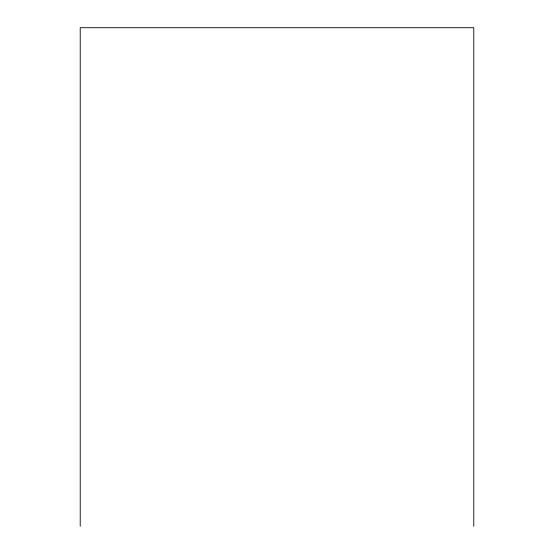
<?xml version="1.0" encoding="UTF-8"?>
<svg xmlns="http://www.w3.org/2000/svg" width="554" height="554" viewBox="0 0 554 554"><rect width="100%" height="100%" fill="white"/><g stroke="black" fill="none" stroke-linecap="round" stroke-linejoin="round"><path stroke-width="0.83" d="M473.781 526.3L473.781 27.7L80.219 27.7L80.219 526.3"/></g></svg>
